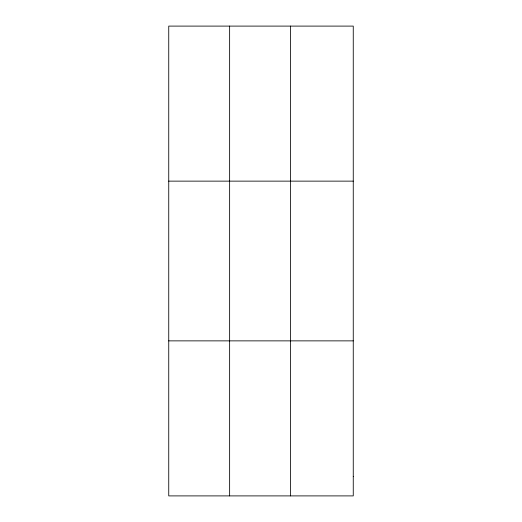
<?xml version="1.0" encoding="UTF-8"?>
<svg xmlns="http://www.w3.org/2000/svg" width="522" height="522" viewBox="0 0 522 522"><rect width="100%" height="100%" fill="white"/><g stroke="black" fill="none" stroke-linecap="round" stroke-linejoin="round"><path stroke-width="0.78" d="M229.634 495.9L229.634 26.1M290.519 495.9L290.519 26.1M168.743 181.134L353.257 181.134M168.743 340.866L353.257 340.866M353.257 476.521L353.257 495.9L168.743 495.9L168.743 26.1L353.257 26.1L353.257 476.521"/></g></svg>
